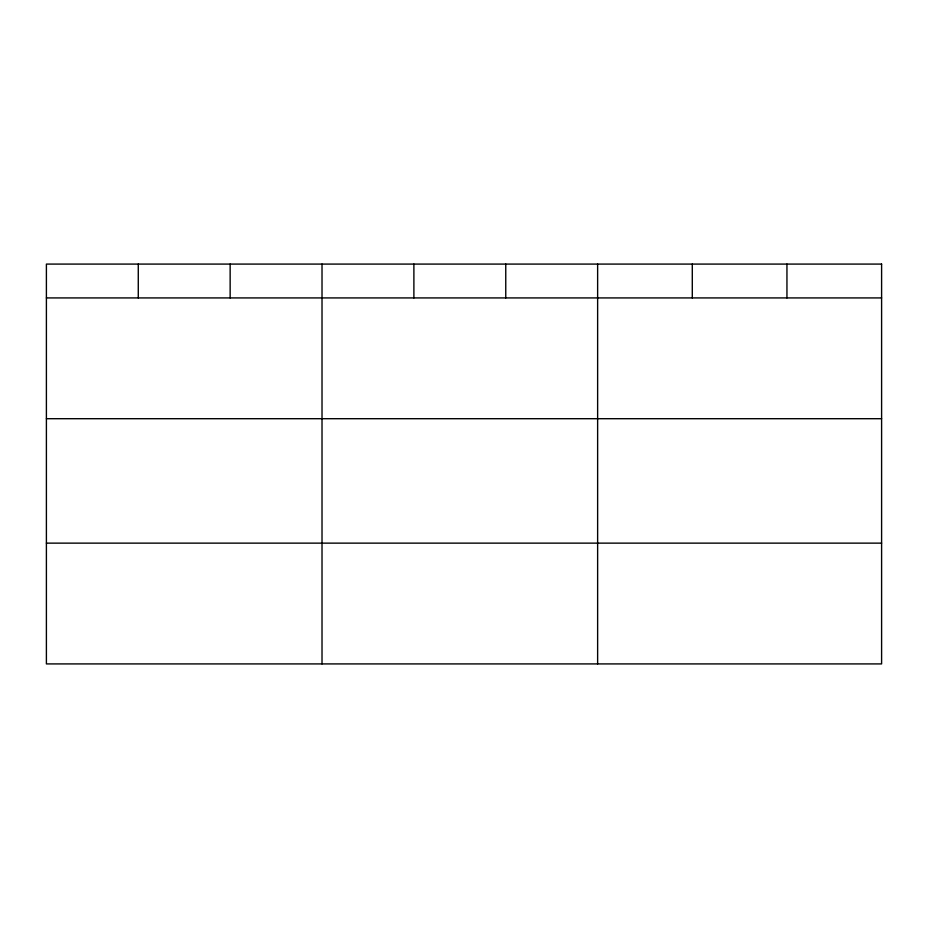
<?xml version="1.0" encoding="UTF-8"?>
<svg xmlns="http://www.w3.org/2000/svg" width="928" height="928" viewBox="0 0 928 928"><rect width="100%" height="100%" fill="white"/><g stroke="black" fill="none" stroke-linecap="round" stroke-linejoin="round"><path stroke-width="1.39" d="M46.4 297.923L881.6 297.923M46.4 418.702L881.6 418.702M46.4 543.135L881.6 543.135M786.944 264.086L786.944 297.923M692.288 264.086L692.288 297.923M597.632 264.086L597.632 663.914M505.76 264.086L505.76 297.923M413.888 264.086L413.888 297.923M322.016 264.086L322.016 663.914M230.144 264.086L230.144 297.923M138.272 264.086L138.272 297.923M881.6 264.086L46.4 264.086L46.4 663.914L881.6 663.914L881.6 264.086"/></g></svg>
